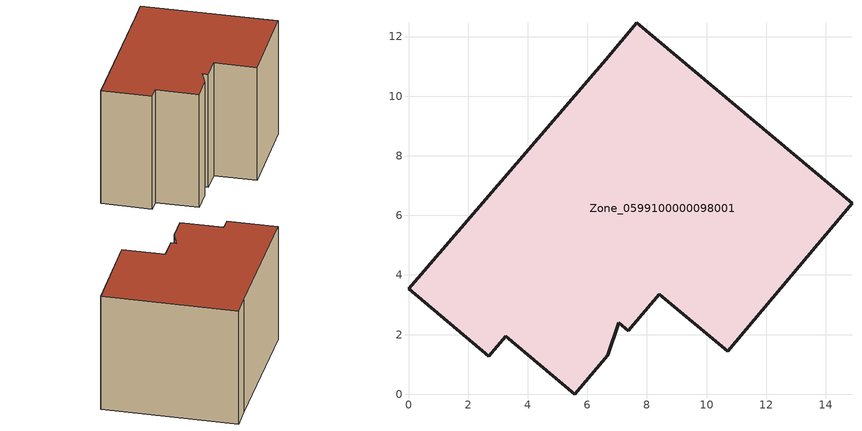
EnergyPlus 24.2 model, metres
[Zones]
Zone_0599100000098001
 floor ground (C_G): 7.65,12.46 14.88,6.41 10.71,1.43 8.41,3.36 7.38,2.14 7.05,2.4 6.68,1.31 5.57,0 3.27,1.94 2.7,1.27 0,3.53 6.61,11.22 z0
 wall outside (C_F): 14.88,6.41 7.65,12.46 6.61,11.22 0,3.53 2.7,1.27 3.27,1.94 5.57,0 6.68,1.31 7.05,2.4 7.38,2.14 8.41,3.36 10.71,1.43 14.88,6.41 z0:8.66
 roof outside (C_R): 5.57,0 6.68,1.31 7.05,2.4 7.38,2.14 8.41,3.36 10.71,1.43 14.88,6.41 7.65,12.46 6.61,11.22 0,3.53 2.7,1.27 3.27,1.94 z8.66
[BUILDING]
Pand.0599100000098001: North Axis=0; Terrain=City; Loads Convergence Tolerance Value=0.04; Temperature Convergence Tolerance Value=0.4; Solar Distribution=FullExterior; Maximum Number of Warmup Days=25; Minimum Number of Warmup Days=1
[Site:Location]
Rotterdam.The.Hague.AP_ZH_NLD Design_Conditions: Latitude=51.96; Longitude=4.45; Time Zone=1; Elevation=-4.5
[SITE:GROUNDTEMPERATURE:BUILDINGSURFACE]
18, 18, 18, 18, 18, 18, 18, 18, 18, 18, 18, 18
[MATERIAL] Thermal Absorptance=0.9; Solar Absorptance=0.7; Visible Absorptance=0.7
Name | Roughness | Thickness | Conductivity | Density | Specific Heat
G.TC.1946-1964 | MediumSmooth | 0.15 | 1 | 540 | 1210
F.TC.1946-1964 | Rough | 0.3 | 0.857143 | 1920 | 840
R.TC.1946-1964 | MediumRough | 0.2 | 0.235294 | 1500 | 1000
[CONSTRUCTION]
C_G: G.TC.1946-1964
C_F: F.TC.1946-1964
C_R: R.TC.1946-1964
[ZONE]
Zone_0599100000098001: Type=1; Multiplier=1; Ceiling Height=Autocalculate; Volume=Autocalculate; Floor Area=autocalculate; Part of Total Floor Area=Yes
[ZONEINFILTRATION:DESIGNFLOWRATE]
Infil_Zone_0599100000098001: Zone or ZoneList or Space or SpaceList=Zone_0599100000098001; Schedule=AlwaysOn; Design Flow Rate Calculation Method=Flow/Area; Flow Rate per Floor Area=0.003; Constant Term Coefficient=1; Temperature Term Coefficient=0; Velocity Term Coefficient=0; Velocity Squared Term Coefficient=0
[HVACTEMPLATE:ZONE:IDEALLOADSAIRSYSTEM]
Zone_0599100000098001: Maximum Heating Supply Air Temperature=50; Minimum Cooling Supply Air Temperature=13; Maximum Heating Supply Air Humidity Ratio=0.0156; Minimum Cooling Supply Air Humidity Ratio=0.0077; Heating Limit=NoLimit; Cooling Limit=NoLimit; Dehumidification Control Type=ConstantSensibleHeatRatio; Cooling Sensible Heat Ratio=0.7; Dehumidification Setpoint=60; Humidification Control Type=None; Humidification Setpoint=30; Outdoor Air Method=None; Outdoor Air Flow Rate per Person=0.00944; Outdoor Air Flow Rate per Zone Floor Area=0; Outdoor Air Flow Rate per Zone=0; Demand Controlled Ventilation Type=None; Outdoor Air Economizer Type=NoEconomizer; Heat Recovery Type=None; Sensible Heat Recovery Effectiveness=0.7; Latent Heat Recovery Effectiveness=0.65
[ZONECONTROL:THERMOSTAT]
ThermostatControl_Zone_0599100000098001: Zone or ZoneList=Zone_0599100000098001; Control Type Schedule=DualSetpointControlType; Control 1=Thermostat_Zone_0599100000098001; Temperature Difference Between Cutout And Setpoint=0
[THERMOSTATSETPOINT:DUALSETPOINT]
Thermostat_Zone_0599100000098001: Heating Setpoint Temperature Schedule=HeatingSetpoint_Zone_0599100000098001; Cooling Setpoint Temperature Schedule=CoolingSetpoint_Zone_0599100000098001
[SCHEDULE:COMPACT]
HeatingSetpoint_Zone_0599100000098001: Through: 12/31, For: AllDays, Until: 24:00, 21
CoolingSetpoint_Zone_0599100000098001: Through: 12/31, For: AllDays, Until: 24:00, 24
DualSetpointControlType: Through: 12/31, For: AllDays, Until: 24:00, 4
AlwaysOn: Through: 12/31, For: AllDays, Until: 24:00, 1
